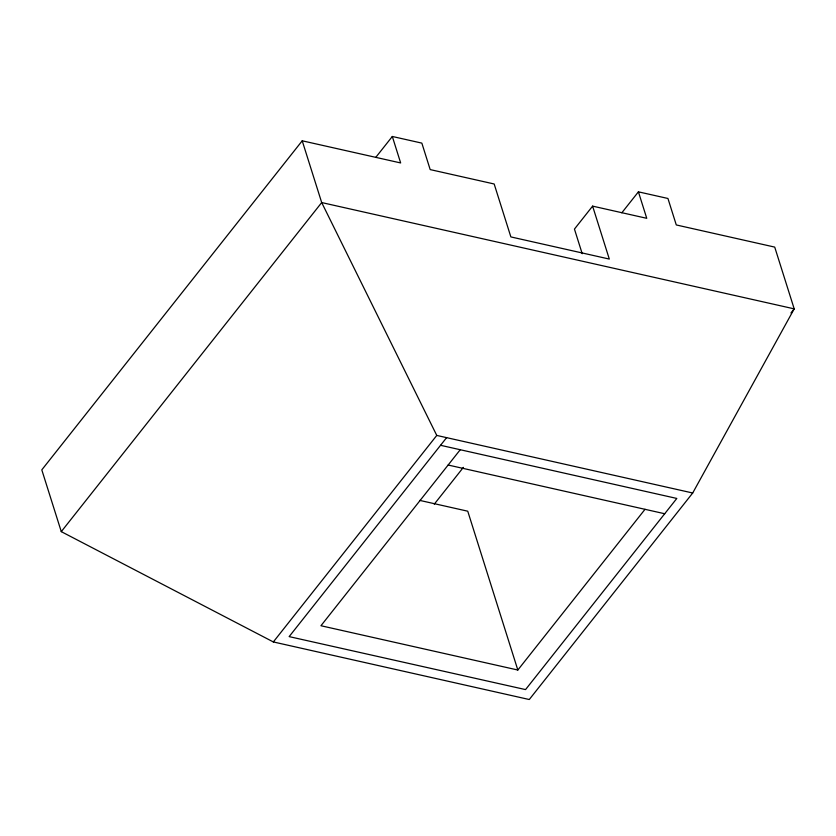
<?xml version="1.0" encoding="UTF-8"?>
<svg xmlns="http://www.w3.org/2000/svg" width="836" height="836" viewBox="0 0 836 836"><rect width="100%" height="100%" fill="white"/><g stroke="black" fill="none" stroke-linecap="round" stroke-linejoin="round"><path stroke-width="1.25" d="M638.411 191.841L646.75 218.311L592.609 206.126L609.308 259.066L510.869 236.922L494.17 183.983L430.185 169.593L421.846 143.123L392.314 136.477L400.653 162.947L302.214 140.803L41.8 469.863L61.279 531.633L273.33 641.943L529.272 699.523L692.71 493L794.2 308.86L774.721 247.101L676.282 224.947L667.943 198.477L638.411 191.841L621.817 212.804M61.279 531.633L321.693 202.563L302.214 140.803M375.719 157.44L392.314 136.477M592.609 206.126L574.447 229.085L582.211 253.716M273.33 641.943L436.768 435.431L692.71 493M446.612 437.636L289.151 636.614L525.541 689.595L676.815 498.444L440.551 445.295M460.239 449.726L320.951 625.736L517.829 670.023L645.016 509.312M434.271 504.16L463.395 467.355M790.96 312.957L794.2 308.86L321.693 202.563L436.768 435.431M448.127 465.025L664.704 513.743M419.797 500.409L467.752 511.204L517.829 670.023"/></g></svg>
